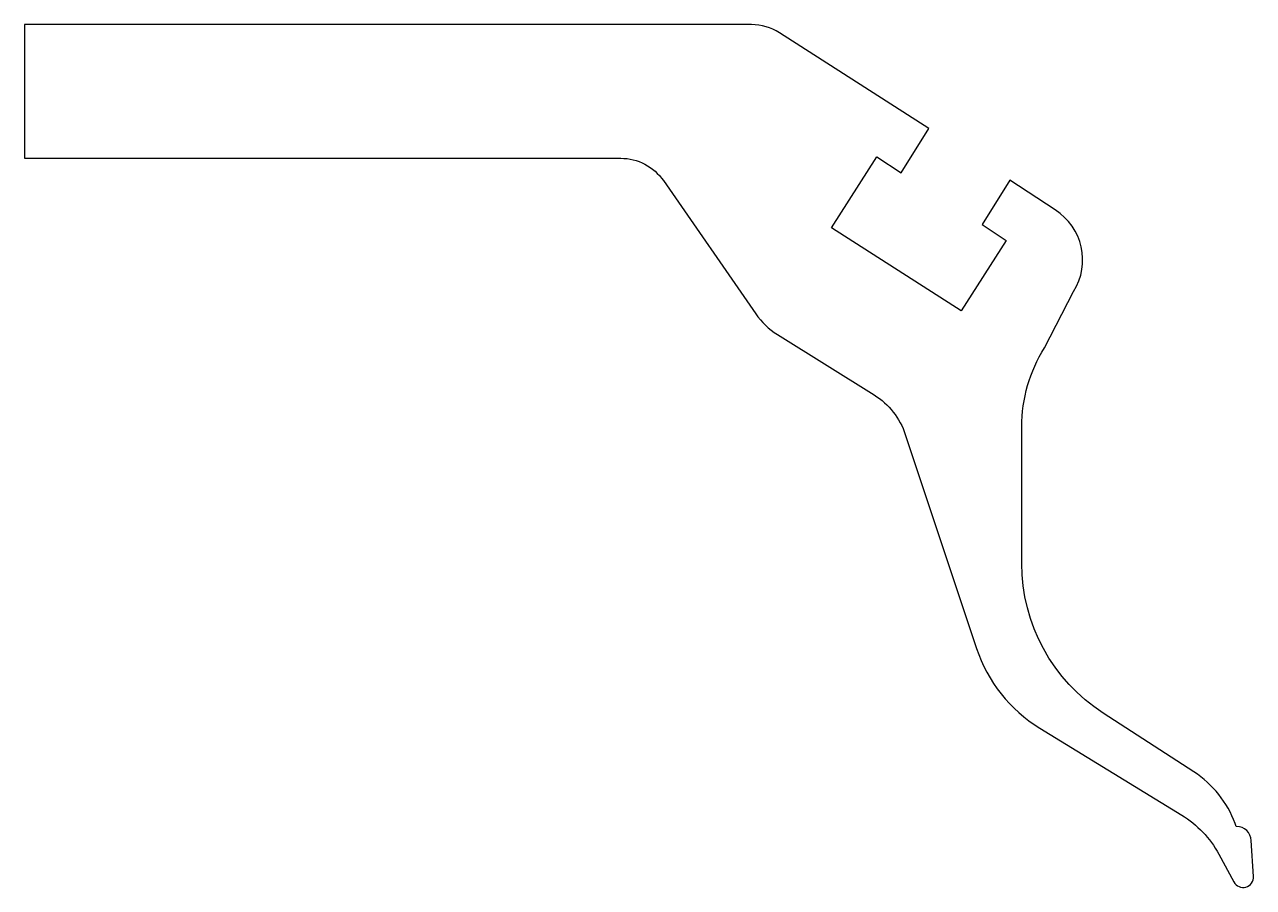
# Model space of a CAD drawing. Extents: x -570.1 to -487.3, y -77.5 to -19.4.
import ezdxf

# ---------------------------------------------------------------- set-up
doc = ezdxf.new("R2010")
doc.units = 0
doc.layers.add('ANA', color=130, linetype='CONTINUOUS')

msp = doc.modelspace()

# ---------------------------------------------------------------- linework, layer by layer
at = {"layer": 'ANA'}
msp.add_lwpolyline([(-487.305, -76.756), (-487.446, -74.341, 0.397174), (-488.444, -73.399), (-488.468, -73.399), (-488.54, -73.2, 0.163242), (-491.314, -69.718), (-497.431, -65.759, -0.254363), (-502.91, -55.685), (-502.91, -46.475, -0.141054), (-501.38, -41.158), (-499.42, -37.376, 0.411758), (-500.654, -31.88), (-503.713, -29.88), (-505.59, -32.871), (-503.964, -33.948), (-506.988, -38.676), (-515.731, -33.086), (-512.674, -28.305), (-511.048, -29.381), (-509.171, -26.39), (-519.241, -19.95, 0.143194), (-521.127, -19.399), (-570.103, -19.399), (-570.103, -28.399), (-529.935, -28.399, -0.245883), (-527.059, -29.904), (-520.838, -38.875, 0.101901), (-519.377, -40.267), (-512.855, -44.34, -0.174512), (-510.759, -47.001), (-505.962, -61.402, 0.176682), (-501.7, -66.768), (-492.133, -72.631, -0.131253), (-489.644, -75.25), (-488.618, -77.132, 0.800888)], format="xyb", close=True, dxfattribs=at)

doc.saveas('drawing.dxf')
